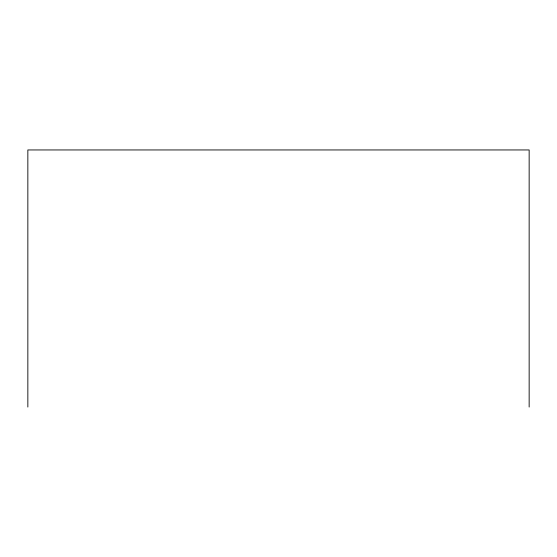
<?xml version="1.0" encoding="UTF-8"?>
<svg xmlns="http://www.w3.org/2000/svg" width="557" height="557" viewBox="0 0 557 557"><rect width="100%" height="100%" fill="white"/><g stroke="black" fill="none" stroke-linecap="round" stroke-linejoin="round"><path stroke-width="0.84" d="M529.15 407.049L529.15 149.951L27.85 149.951L27.85 407.049"/></g></svg>
